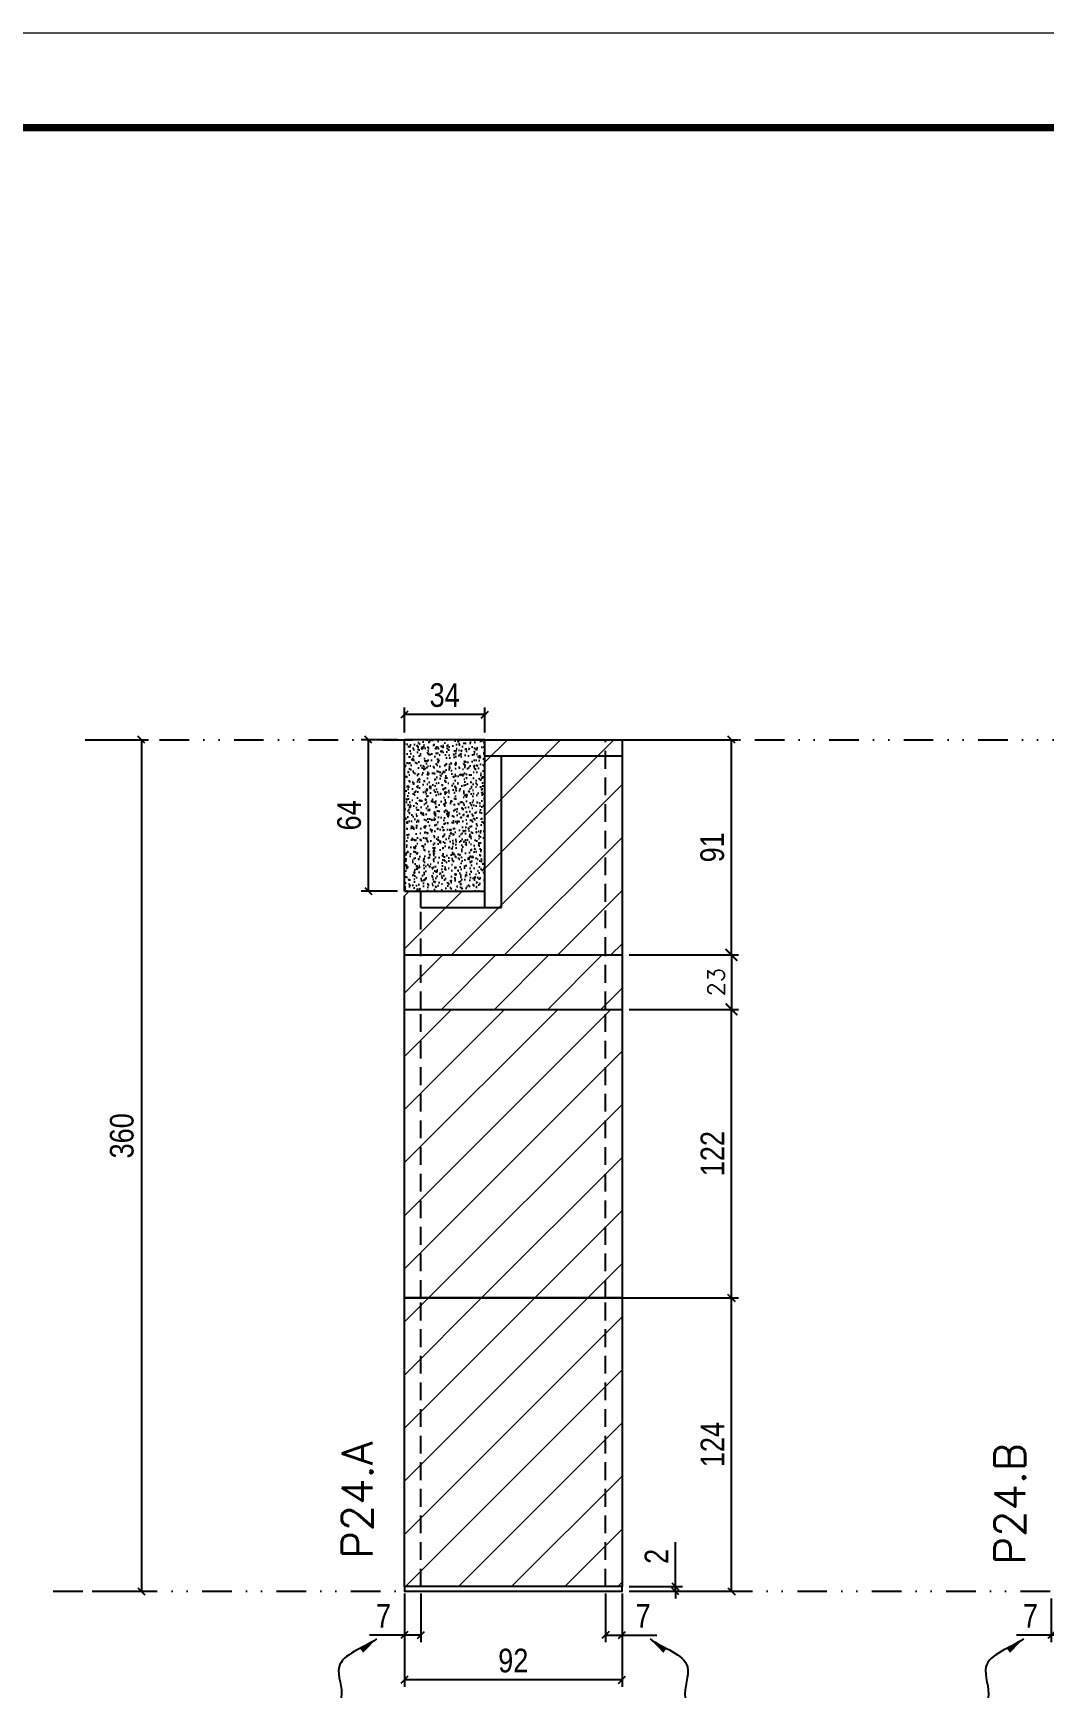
# Model space of a CAD drawing. Extents: x 2949 to 9203, y -16089 to 12527.
# Drawn here: x 8144 to 8571, y 10679 to 11378 of the extents above; entities that cross this region are included whole.
import ezdxf

# ---------------------------------------------------------------- set-up
doc = ezdxf.new("R2010")
doc.units = 0
for name, pattern in [('DASHED', [0.75, 0.5, -0.25]), ('DIVIDE2', [0.625, 0.25, -0.125, 0, -0.125, 0, -0.125]), ('HIDDEN', [0.375, 0.25, -0.125])]:
    doc.linetypes.add(name, pattern=pattern)
for name, color, linetype in [('COTA', 241, 'Continuous'), ('cotas', 4, 'Continuous'), ('Nível', 160, 'Continuous'), ('Painéis', 200, 'Continuous'), ('SARR_2.2x7', 40, 'Continuous'), ('Sarrafo de Pressão', 42, 'HIDDEN')]:
    doc.layers.add(name, color=color, linetype=linetype)
for name, color, linetype, lineweight in [('Folhas', 255, 'Continuous', 9), ('Hachura', 251, 'Continuous', 9), ('SARRAFO DE PRESSAO', 251, 'DASHED', 9), ('Texto Seção', 7, 'Continuous', 15)]:
    doc.layers.add(name, color=color, linetype=linetype, lineweight=lineweight)
doc.styles.add('COTA TECNICA', font='techl___.ttf', dxfattribs={"height": 10})
doc.styles.add('COTA TECNICA-50', font='techl___.ttf', dxfattribs={"height": 10})
doc.styles.add('REGUA-120', font='ROMANS.shx', dxfattribs={"height": 15})
doc.styles.add('ROMANS', font='romans.shx')
doc.styles.get("Standard").update_dxf_attribs({"font": 'arial.ttf'})
doc.dimstyles.new('COTA PAINEL-50', dxfattribs={"dimtxt": 10, "dimasz": 3, "dimexe": 3, "dimexo": 3, "dimgap": 3, "dimtad": 1, "dimdec": 1, "dimzin": 12, "dimdsep": 46, "dimtxsty": 'COTA TECNICA-50', "dimblk1": 'OBLIQUE', "dimblk2": 'OBLIQUE', "dimsah": 1, "dimcen": 0.9, "dimclrd": 4, "dimclre": 4, "dimclrt": 240, "dimadec": 1, "dimazin": 3, "dimtfac": 1, "dimtdec": 1, "dimtmove": 0, "dimatfit": 3, "dimfxl": 1, "dimtolj": 1, "dimtzin": 12, "dimarcsym": 0})
doc.dimstyles.new('Cota Paínel', dxfattribs={"dimtxt": 7, "dimasz": 5, "dimexe": 3, "dimexo": 3, "dimgap": 3, "dimtad": 1, "dimdec": 1, "dimzin": 12, "dimdsep": 46, "dimtxsty": 'ROMANS', "dimblk": 'ARCHTICK', "dimcen": 0, "dimclrd": 4, "dimclre": 4, "dimclrt": 1, "dimadec": 1, "dimazin": 3, "dimtfac": 1, "dimtdec": 1, "dimtmove": 0, "dimatfit": 3, "dimldrblk": 'OBLIQUE', "dimfxl": 1, "dimtolj": 1, "dimtzin": 12, "dimarcsym": 0})
doc.dimstyles.new('PAINEL', dxfattribs={"dimtxt": 10, "dimasz": 3, "dimexe": 3, "dimexo": 3, "dimgap": 3, "dimtad": 1, "dimdec": 1, "dimzin": 12, "dimdsep": 46, "dimtxsty": 'COTA TECNICA', "dimblk1": 'OBLIQUE', "dimblk2": 'OBLIQUE', "dimsah": 1, "dimcen": 0.9, "dimclrd": 4, "dimclre": 4, "dimclrt": 240, "dimadec": 1, "dimazin": 3, "dimtfac": 1, "dimtdec": 1, "dimtmove": 0, "dimatfit": 3, "dimfxl": 1, "dimtolj": 1, "dimtzin": 12, "dimarcsym": 0})
doc.dimstyles.get("Standard").update_dxf_attribs({"dimtxt": 0.18, "dimasz": 0.18, "dimexe": 0.18, "dimexo": 0.0625, "dimgap": 0.09, "dimtad": 0, "dimtih": 1, "dimtoh": 1, "dimdec": 4, "dimzin": 0, "dimdsep": 46, "dimtxsty": 'Standard', "dimcen": 0.09, "dimadec": 0, "dimazin": 0, "dimtfac": 1, "dimtdec": 4, "dimtofl": 0, "dimtmove": 0, "dimatfit": 3, "dimfxl": 1, "dimtolj": 1, "dimtzin": 0, "dimarcsym": 0})
pattern_1 = [(45, (-126071.967, -22713.47), (-11.2253202, 11.2253202), [])]

# ---------------------------------------------------------------- blocks, each defined once
blk = doc.blocks.new('9999999999')
at = {"layer": 'Folhas'}
blk.add_lwpolyline([(98138.98, 34190.21), (99623.98, 34190.21), (99623.98, 35240.21), (98138.98, 35240.21)], close=True, dxfattribs=at)
at = {"layer": 'Folhas', "color": 30, "const_width": 3}
blk.add_lwpolyline([(98213.98, 34230.21), (99583.98, 34230.21), (99583.98, 35200.21), (98213.98, 35200.21)], close=True, dxfattribs=at)
blk = doc.blocks.new('_Oblique')
at = {"color": 0, "linetype": 'ByBlock', "lineweight": -2}
blk.add_line((-0.5, -0.5), (0.5, 0.5), dxfattribs=at)
blk = doc.blocks.new('*D269')
at = {"layer": 'COTA', "color": 4, "lineweight": -2, "transparency": 16777216}
for p, q in [((8300.61, 10718.44), (8300.61, 10678.99)), ((8392.61, 10718.44), (8392.61, 10678.99)), ((8392.61, 10681.99), (8300.61, 10681.99))]:
    blk.add_line(p, q, dxfattribs=at)
at = {"layer": 'Defpoints', "color": 0, "transparency": 16777216}
for p in [(8300.61, 10721.44), (8392.61, 10721.44), (8300.61, 10681.99)]:
    blk.add_point(p, dxfattribs=at)
at = {"layer": 'COTA', "color": 4, "lineweight": -2, "transparency": 16777216, "xscale": 3, "yscale": 3, "zscale": 3, "rotation": 180}
blk.add_blockref('_Oblique', (8300.61, 10681.99), dxfattribs=at)
at = {"layer": 'COTA', "color": 4, "lineweight": -2, "transparency": 16777216, "xscale": 3, "yscale": 3, "zscale": 3}
blk.add_blockref('_Oblique', (8392.61, 10681.99), dxfattribs=at)
at = {"layer": 'COTA', "color": 240, "transparency": 16777216, "insert": (8346.61, 10690.08), "char_height": 10, "attachment_point": 5, "style": 'COTA TECNICA'}
blk.add_mtext('\\A1;92', dxfattribs=at)
blk = doc.blocks.new('*D244')
at = {"layer": 'COTA', "color": 4, "lineweight": -2, "transparency": 16777216}
for p, q in [((8581.04, 10718.44), (8581.04, 10697.93)), ((8574.04, 10716.44), (8574.04, 10697.93)), ((8574.04, 10700.93), (8559.3, 10700.93)), ((8581.04, 10700.93), (8574.04, 10700.93))]:
    blk.add_line(p, q, dxfattribs=at)
at = {"layer": 'Defpoints', "color": 0, "transparency": 16777216}
for p in [(8574.04, 10719.44), (8581.04, 10721.44), (8574.04, 10700.93)]:
    blk.add_point(p, dxfattribs=at)
at = {"layer": 'COTA', "color": 4, "lineweight": -2, "transparency": 16777216, "xscale": 3, "yscale": 3, "zscale": 3, "rotation": 180}
blk.add_blockref('_Oblique', (8574.04, 10700.93), dxfattribs=at)
at = {"layer": 'COTA', "color": 4, "lineweight": -2, "transparency": 16777216, "xscale": 3, "yscale": 3, "zscale": 3}
blk.add_blockref('_Oblique', (8581.04, 10700.93), dxfattribs=at)
at = {"layer": 'COTA', "color": 240, "transparency": 16777216, "insert": (8565.17, 10709.01), "char_height": 10, "attachment_point": 5, "style": 'COTA TECNICA-50'}
blk.add_mtext('\\A1;7', dxfattribs=at)
blk = doc.blocks.new('*D246')
at = {"layer": 'COTA', "color": 4, "lineweight": -2, "transparency": 16777216}
for p, q in [((8307.61, 10718.44), (8307.61, 10697.93)), ((8300.61, 10716.44), (8300.61, 10697.93)), ((8300.61, 10700.93), (8285.88, 10700.93)), ((8307.61, 10700.93), (8300.61, 10700.93))]:
    blk.add_line(p, q, dxfattribs=at)
at = {"layer": 'Defpoints', "color": 0, "transparency": 16777216}
for p in [(8300.61, 10719.44), (8307.61, 10721.44), (8300.61, 10700.93)]:
    blk.add_point(p, dxfattribs=at)
at = {"layer": 'COTA', "color": 4, "lineweight": -2, "transparency": 16777216, "xscale": 3, "yscale": 3, "zscale": 3, "rotation": 180}
blk.add_blockref('_Oblique', (8300.61, 10700.93), dxfattribs=at)
at = {"layer": 'COTA', "color": 4, "lineweight": -2, "transparency": 16777216, "xscale": 3, "yscale": 3, "zscale": 3}
blk.add_blockref('_Oblique', (8307.61, 10700.93), dxfattribs=at)
at = {"layer": 'COTA', "color": 240, "transparency": 16777216, "insert": (8291.74, 10709.01), "char_height": 10, "attachment_point": 5, "style": 'COTA TECNICA-50'}
blk.add_mtext('\\A1;7', dxfattribs=at)
blk = doc.blocks.new('*D247')
at = {"layer": 'COTA', "color": 4, "lineweight": -2, "transparency": 16777216}
for p, q in [((8385.61, 10718.44), (8385.61, 10697.93)), ((8392.61, 10716.44), (8392.61, 10697.93)), ((8385.61, 10700.93), (8392.61, 10700.93)), ((8392.61, 10700.93), (8407.34, 10700.93))]:
    blk.add_line(p, q, dxfattribs=at)
at = {"layer": 'Defpoints', "color": 0, "transparency": 16777216}
for p in [(8385.61, 10721.44), (8392.61, 10719.44), (8392.61, 10700.93)]:
    blk.add_point(p, dxfattribs=at)
at = {"layer": 'COTA', "color": 4, "lineweight": -2, "transparency": 16777216, "xscale": 3, "yscale": 3, "zscale": 3, "rotation": 180}
blk.add_blockref('_Oblique', (8385.61, 10700.93), dxfattribs=at)
at = {"layer": 'COTA', "color": 4, "lineweight": -2, "transparency": 16777216, "xscale": 3, "yscale": 3, "zscale": 3}
blk.add_blockref('_Oblique', (8392.61, 10700.93), dxfattribs=at)
at = {"layer": 'COTA', "color": 240, "transparency": 16777216, "insert": (8401.47, 10709.01), "char_height": 10, "attachment_point": 5, "style": 'COTA TECNICA-50'}
blk.add_mtext('\\A1;7', dxfattribs=at)
blk = doc.blocks.new('*D250')
at = {"layer": 'COTA', "color": 4, "lineweight": -2, "transparency": 16777216}
for p, q in [((8395.61, 10843.44), (8441.85, 10843.44)), ((8438.85, 10719.44), (8438.85, 10843.44)), ((8395.61, 10719.44), (8441.85, 10719.44))]:
    blk.add_line(p, q, dxfattribs=at)
at = {"layer": 'Defpoints', "color": 0, "transparency": 16777216}
for p in [(8392.61, 10843.44), (8438.85, 10843.44), (8392.61, 10719.44)]:
    blk.add_point(p, dxfattribs=at)
at = {"layer": 'COTA', "color": 4, "lineweight": -2, "transparency": 16777216, "xscale": 3, "yscale": 3, "zscale": 3}
for p, rotation in [((8438.85, 10843.44), 90), ((8438.85, 10719.44), 270)]:
    blk.add_blockref('_Oblique', p, dxfattribs=dict(at, rotation=rotation))
at = {"layer": 'COTA', "color": 240, "transparency": 16777216, "insert": (8430.77, 10781.44), "char_height": 10, "attachment_point": 5, "rotation": 90, "style": 'COTA TECNICA-50'}
blk.add_mtext('\\A1;124', dxfattribs=at)
blk = doc.blocks.new('*D251')
at = {"layer": 'COTA', "color": 4, "lineweight": -2, "transparency": 16777216}
for p, q in [((8415.13, 10721.44), (8415.13, 10740.25)), ((8395.61, 10721.44), (8418.13, 10721.44)), ((8395.61, 10719.44), (8418.13, 10719.44)), ((8415.13, 10719.44), (8415.13, 10721.44)), ((8415.13, 10719.44), (8415.13, 10716.44))]:
    blk.add_line(p, q, dxfattribs=at)
at = {"layer": 'Defpoints', "color": 0, "transparency": 16777216}
for p in [(8392.61, 10721.44), (8392.61, 10719.44), (8415.13, 10719.44)]:
    blk.add_point(p, dxfattribs=at)
at = {"layer": 'COTA', "color": 4, "lineweight": -2, "transparency": 16777216, "xscale": 3, "yscale": 3, "zscale": 3}
for p, rotation in [((8415.13, 10721.44), 270), ((8415.13, 10719.44), 90)]:
    blk.add_blockref('_Oblique', p, dxfattribs=dict(at, rotation=rotation))
at = {"layer": 'COTA', "color": 240, "transparency": 16777216, "insert": (8407.13, 10734.19), "char_height": 10, "attachment_point": 5, "rotation": 90, "style": 'COTA TECNICA-50'}
blk.add_mtext('\\A1;2', dxfattribs=at)
blk = doc.blocks.new('*D275')
at = {"layer": 'cotas', "color": 4, "linetype": 'ByBlock', "lineweight": -2, "transparency": 16777216}
for p, q in [((8168.69, 11079.44), (8192.41, 11079.44)), ((8189.41, 11079.44), (8189.41, 10719.44)), ((8168.69, 10719.44), (8192.41, 10719.44))]:
    blk.add_line(p, q, dxfattribs=at)
at = {"layer": 'Defpoints', "color": 0, "linetype": 'ByBlock', "transparency": 16777216}
for p in [(8165.69, 11079.44), (8165.69, 10719.44), (8189.41, 10719.44)]:
    blk.add_point(p, dxfattribs=at)
at = {"layer": 'cotas', "color": 4, "linetype": 'ByBlock', "lineweight": -2, "transparency": 16777216, "xscale": 3, "yscale": 3, "zscale": 3}
for p, rotation in [((8189.41, 11079.44), 90), ((8189.41, 10719.44), 270)]:
    blk.add_blockref('_Oblique', p, dxfattribs=dict(at, rotation=rotation))
at = {"layer": 'cotas', "color": 240, "linetype": 'ByBlock', "transparency": 16777216, "insert": (8181.19, 10911.97), "char_height": 10, "attachment_point": 5, "rotation": 90, "style": 'COTA TECNICA'}
blk.add_mtext('\\A1;360', dxfattribs=at)
blk = doc.blocks.new('*D276')
at = {"layer": 'COTA', "color": 4, "linetype": 'ByBlock', "lineweight": -2, "transparency": 16777216}
for p, q in [((8297.61, 11079.44), (8282.39, 11079.44)), ((8285.39, 11015.44), (8285.39, 11079.44)), ((8297.61, 11015.44), (8282.39, 11015.44))]:
    blk.add_line(p, q, dxfattribs=at)
at = {"layer": 'Defpoints', "color": 0, "linetype": 'ByBlock', "transparency": 16777216}
for p in [(8285.39, 11079.44), (8300.61, 11079.44), (8300.61, 11015.44)]:
    blk.add_point(p, dxfattribs=at)
at = {"layer": 'COTA', "color": 4, "linetype": 'ByBlock', "lineweight": -2, "transparency": 16777216, "xscale": 3, "yscale": 3, "zscale": 3}
for p, rotation in [((8285.39, 11079.44), 90), ((8285.39, 11015.44), 270)]:
    blk.add_blockref('_Oblique', p, dxfattribs=dict(at, rotation=rotation))
at = {"layer": 'COTA', "color": 240, "linetype": 'ByBlock', "transparency": 16777216, "insert": (8277.28, 11047.44), "char_height": 10, "attachment_point": 5, "rotation": 90, "style": 'COTA TECNICA'}
blk.add_mtext('\\A1;64', dxfattribs=at)
blk = doc.blocks.new('*D277')
at = {"layer": 'COTA', "color": 4, "linetype": 'ByBlock', "lineweight": -2, "transparency": 16777216}
for p, q in [((8300.61, 11082.44), (8300.61, 11093.03)), ((8334.61, 11090.03), (8300.61, 11090.03)), ((8334.61, 11082.44), (8334.61, 11093.03))]:
    blk.add_line(p, q, dxfattribs=at)
at = {"layer": 'Defpoints', "color": 0, "linetype": 'ByBlock', "transparency": 16777216}
for p in [(8300.61, 11090.03), (8300.61, 11079.44), (8334.61, 11079.44)]:
    blk.add_point(p, dxfattribs=at)
at = {"layer": 'COTA', "color": 4, "linetype": 'ByBlock', "lineweight": -2, "transparency": 16777216, "xscale": 3, "yscale": 3, "zscale": 3, "rotation": 180}
blk.add_blockref('_Oblique', (8300.61, 11090.03), dxfattribs=at)
at = {"layer": 'COTA', "color": 4, "linetype": 'ByBlock', "lineweight": -2, "transparency": 16777216, "xscale": 3, "yscale": 3, "zscale": 3}
blk.add_blockref('_Oblique', (8334.61, 11090.03), dxfattribs=at)
at = {"layer": 'COTA', "color": 240, "linetype": 'ByBlock', "transparency": 16777216, "insert": (8317.61, 11098.25), "char_height": 10, "attachment_point": 5, "style": 'COTA TECNICA'}
blk.add_mtext('\\A1;34', dxfattribs=at)
blk = doc.blocks.new('*D252')
at = {"layer": 'COTA', "color": 4, "linetype": 'ByBlock', "lineweight": -2, "transparency": 16777216}
for p, q in [((8395.61, 11079.44), (8441.85, 11079.44)), ((8438.85, 10988.44), (8438.85, 11079.44)), ((8395.61, 10988.44), (8441.85, 10988.44))]:
    blk.add_line(p, q, dxfattribs=at)
at = {"layer": 'Defpoints', "color": 0, "linetype": 'ByBlock', "transparency": 16777216}
for p in [(8392.61, 11079.44), (8438.85, 11079.44), (8392.61, 10988.44)]:
    blk.add_point(p, dxfattribs=at)
at = {"layer": 'COTA', "color": 4, "linetype": 'ByBlock', "lineweight": -2, "transparency": 16777216, "xscale": 3, "yscale": 3, "zscale": 3}
for p, rotation in [((8438.85, 11079.44), 90), ((8438.85, 10988.44), 270)]:
    blk.add_blockref('_Oblique', p, dxfattribs=dict(at, rotation=rotation))
at = {"layer": 'COTA', "color": 240, "linetype": 'ByBlock', "transparency": 16777216, "insert": (8430.76, 11033.94), "char_height": 10, "attachment_point": 5, "rotation": 90, "style": 'COTA TECNICA'}
blk.add_mtext('\\A1;91', dxfattribs=at)
blk = doc.blocks.new('*D278')
at = {"layer": 'COTA', "color": 4, "linetype": 'ByBlock', "lineweight": -2, "transparency": 16777216}
for p, q in [((8395.61, 10965.44), (8441.85, 10965.44)), ((8438.85, 10843.44), (8438.85, 10965.44)), ((8303.61, 10843.44), (8441.85, 10843.44))]:
    blk.add_line(p, q, dxfattribs=at)
at = {"layer": 'Defpoints', "color": 0, "linetype": 'ByBlock', "transparency": 16777216}
for p in [(8392.61, 10965.44), (8438.85, 10965.44), (8300.61, 10843.44)]:
    blk.add_point(p, dxfattribs=at)
at = {"layer": 'COTA', "color": 4, "linetype": 'ByBlock', "lineweight": -2, "transparency": 16777216, "xscale": 3, "yscale": 3, "zscale": 3}
for p, rotation in [((8438.85, 10965.44), 90), ((8438.85, 10843.44), 270)]:
    blk.add_blockref('_Oblique', p, dxfattribs=dict(at, rotation=rotation))
at = {"layer": 'COTA', "color": 240, "linetype": 'ByBlock', "transparency": 16777216, "insert": (8430.79, 10904.44), "char_height": 10, "attachment_point": 5, "rotation": 90, "style": 'COTA TECNICA'}
blk.add_mtext('\\A1;122', dxfattribs=at)
blk = doc.blocks.new('_ArchTick')
at = {"color": 0, "linetype": 'ByBlock', "const_width": 0.15}
blk.add_lwpolyline([(-0.5, -0.5), (0.5, 0.5)], dxfattribs=at)
blk = doc.blocks.new('*D272')
at = {"layer": 'COTA', "color": 4, "lineweight": -2, "transparency": 16777216}
for p, q in [((8395.61, 10988.44), (8441.85, 10988.44)), ((8438.85, 10988.44), (8438.85, 10965.44)), ((8395.61, 10965.44), (8441.85, 10965.44))]:
    blk.add_line(p, q, dxfattribs=at)
at = {"layer": 'Defpoints', "color": 0, "transparency": 16777216}
for p in [(8392.61, 10988.44), (8392.61, 10965.44), (8438.85, 10965.44)]:
    blk.add_point(p, dxfattribs=at)
at = {"layer": 'COTA', "color": 4, "lineweight": -2, "transparency": 16777216, "xscale": 5, "yscale": 5, "zscale": 5}
for p, rotation in [((8438.85, 10988.44), 90), ((8438.85, 10965.44), 270)]:
    blk.add_blockref('_ArchTick', p, dxfattribs=dict(at, rotation=rotation))
at = {"layer": 'COTA', "color": 1, "transparency": 16777216, "insert": (8432.35, 10976.94), "char_height": 7, "attachment_point": 5, "rotation": 90, "style": 'ROMANS'}
blk.add_mtext('\\A1;23', dxfattribs=at)

msp = doc.modelspace()

# ---------------------------------------------------------------- hatches: boundary and pattern name
at = {"layer": 'COTA', "linetype": 'ByBlock'}
h = msp.add_hatch(dxfattribs=at)
h.set_pattern_fill('AR-CONC', color=256, scale=0.03)
h.set_pattern_definition([(50, (-122888.4665, -20433.3203), (5.46554007, -0.47817257), [0.5715, -6.2865]), (355, (-122888.4665, -20433.3203), (-1.05730264, 5.73170536), [0.4572, -5.02921753]), (100.4514447, (-122888.011, -20433.36), (4.40823741, 5.25353256), [0.48570026, -5.34270734]), (46.1842, (-122888.4665, -20431.796), (8.13237123, -1.26126984), [0.85725, -9.42975]), (96.6355576, (-122887.789, -20431.9014), (7.122124, 7.42278374), [0.7285507, -8.01406824]), (351.184151, (-122888.4665, -20431.796), (7.122124, 7.42278374), [0.685799, -7.54379196]), (21, (-122887.7045, -20432.1773), (4.54843174, -3.06795595), [0.5715, -6.2865]), (326, (-122887.7045, -20432.1773), (1.85406085, 5.52563898), [0.4572, -5.0292]), (71.451445, (-122887.3255, -20432.433), (6.40249258, 2.45768307), [0.48570026, -5.34269813]), (37.5, (-122888.4665, -20433.3203), (0.092658098, 2.536651166), [0, -4.96824, 0, -5.1054, 0, -5.04825]), (7.5, (-122888.4665, -20433.3203), (2.004589875, 3.005417245), [0, -2.91084, 0, -4.85394, 0, -1.92405]), (327.5, (-122890.1658, -20433.3203), (4.067717855, -0.17186232), [0, -1.905, 0, -5.9436, 0, -7.8867]), (317.5, (-122890.9278, -20433.3203), (4.44387544, 0.76279473), [0, -2.4765, 0, -3.94716, 0, -5.6007])])
h.paths.add_polyline_path([(8334.61, 11079.44), (8300.61, 11079.44), (8300.61, 11015.44), (8334.61, 11015.44)])
at = {"layer": 'Hachura', "linetype": 'ByBlock'}
h = msp.add_hatch(dxfattribs=at)
h.set_pattern_fill('ANSI31', color=256, scale=5)
h.set_pattern_definition([(45, (-126071.967, -22690.47), (-11.2253202, 11.2253202), [])])
h.paths.add_polyline_path([(8392.61, 11079.44), (8334.61, 11079.44), (8334.61, 11015.44), (8300.61, 11015.44), (8300.61, 10988.44), (8392.61, 10988.44)])
at = {"layer": 'Hachura'}
h = msp.add_hatch(dxfattribs=at)
h.set_pattern_fill('ANSI31', color=256, scale=5)
h.paths.add_polyline_path([(8300.61, 10988.44), (8300.61, 10965.44), (8392.61, 10965.44), (8392.61, 10988.44)])
at = {"layer": 'Hachura', "linetype": 'ByBlock'}
h = msp.add_hatch(dxfattribs=at)
h.set_pattern_fill('ANSI31', color=256, scale=5)
h.set_pattern_definition(pattern_1)
h.paths.add_polyline_path([(8392.61, 10965.44), (8300.61, 10965.44), (8300.61, 10843.44), (8392.61, 10843.44)])
h = msp.add_hatch(dxfattribs=at)
h.set_pattern_fill('ANSI31', color=256, scale=5)
h.set_pattern_definition(pattern_1)
h.paths.add_polyline_path([(8300.61, 10843.44), (8300.61, 10721.44), (8392.61, 10721.44), (8392.61, 10843.44)])

# ---------------------------------------------------------------- linework, layer by layer
at = {"layer": 'COTA', "linetype": 'ByBlock'}
for p in [(8334.61, 11079.44), (8300.61, 11015.44)]:
    msp.add_line(p, (8300.61, 11079.44), dxfattribs=at)
at = {"layer": 'Nível', "color": 4, "linetype": 'DIVIDE2', "ltscale": 50}
for p, q in [((8165.69, 11079.44), (9176.03, 11079.44)), ((8152.19, 10719.44), (9162.53, 10719.44))]:
    msp.add_line(p, q, dxfattribs=at)
at = {"layer": 'Painéis'}
for p, q in [((8334.61, 11015.44), (8334.61, 11079.44)), ((8334.61, 11079.44), (8392.61, 11079.44)), ((8392.61, 11079.44), (8392.61, 10721.44)), ((8300.61, 11015.44), (8334.61, 11015.44)), ((8300.61, 10721.44), (8300.61, 11013.43)), ((8300.61, 10988.44), (8392.61, 10988.44)), ((8300.61, 10965.44), (8392.61, 10965.44)), ((8300.61, 10843.44), (8392.61, 10843.44)), ((8392.61, 10843.44), (8300.61, 10843.44)), ((8392.61, 10721.44), (8300.61, 10721.44))]:
    msp.add_line(p, q, dxfattribs=at)
msp.add_lwpolyline([(8392.61, 10721.44), (8300.61, 10721.44), (8300.61, 10719.44), (8392.61, 10719.44)], close=True, dxfattribs=at)
at = {"layer": 'SARR_2.2x7'}
for p, q in [((8392.61, 11072.44), (8334.61, 11072.44)), ((8341.61, 11008.44), (8341.61, 11072.44)), ((8334.61, 11008.44), (8334.61, 11015.44)), ((8307.61, 11008.44), (8341.61, 11008.44))]:
    msp.add_line(p, q, dxfattribs=at)
at = {"layer": 'Sarrafo de Pressão', "ltscale": 30}
for p, q in [((8385.61, 10988.44), (8385.61, 11079.44)), ((8307.61, 11008.44), (8307.61, 11015.44)), ((8307.61, 10965.44), (8307.61, 11008.44)), ((8385.61, 10965.44), (8385.61, 10988.44)), ((8307.61, 10843.44), (8307.61, 10965.44)), ((8385.61, 10843.44), (8385.61, 10965.44)), ((8307.61, 10721.44), (8307.61, 10843.44)), ((8385.61, 10721.44), (8385.61, 10843.44))]:
    msp.add_line(p, q, dxfattribs=at)

# ---------------------------------------------------------------- block references
at = {"layer": 'SARRAFO DE PRESSAO', "color": 6, "linetype": 'ByBlock'}
msp.add_blockref('9999999999', (-90421.44, -23862.05), dxfattribs=at)

# ---------------------------------------------------------------- texts
at = {"layer": 'Texto Seção', "style": 'REGUA-120'}
for s, p in [('P24.A', (8287.16, 10733.12)), ('P24.B', (8563.02, 10730.7))]:
    msp.add_text(s, height=13, rotation=90, dxfattribs=at).set_placement(p)

# ---------------------------------------------------------------- dimensions: what is measured, and where the dimension line sits
at = {"layer": 'COTA', "linetype": 'ByBlock'}
dim = msp.add_linear_dim(base=(8300.61, 11090.03), p1=(8334.61, 11079.44), p2=(8300.61, 11079.44), angle=180, dimstyle='PAINEL', override={"dimtmove": 1}, dxfattribs=at)
dim.commit()
dim.dimension.update_dxf_attribs({"geometry": '*D277', "text_midpoint": (8317.61, 11098.25)})
for base, p1, p2, picture, middle in [((8285.39, 11079.44), (8300.61, 11015.44), (8300.61, 11079.44), '*D276', (8277.28, 11047.44)), ((8438.85, 11079.44), (8392.61, 10988.44), (8392.61, 11079.44), '*D252', (8430.76, 11033.94)), ((8438.85, 10965.44), (8300.61, 10843.44), (8392.61, 10965.44), '*D278', (8430.79, 10904.44))]:
    dim = msp.add_linear_dim(base=base, p1=p1, p2=p2, angle=90, dimstyle='PAINEL', dxfattribs=at)
    dim.commit()
    dim.dimension.update_dxf_attribs({"geometry": picture, "text_midpoint": middle})
at = {"layer": 'COTA'}
for base, p1, p2, angle, dimstyle, picture, middle in [((8438.85, 10965.44), (8392.61, 10988.44), (8392.61, 10965.44), 90, 'Cota Paínel', '*D272', (8432.35, 10976.94)), ((8438.85, 10843.44), (8392.61, 10719.44), (8392.61, 10843.44), 90, 'COTA PAINEL-50', '*D250', (8430.77, 10781.44)), ((8300.61, 10700.93), (8307.61, 10721.44), (8300.61, 10719.44), 180, 'COTA PAINEL-50', '*D246', (8291.74, 10709.01)), ((8574.04, 10700.93), (8581.04, 10721.44), (8574.04, 10719.44), 180, 'COTA PAINEL-50', '*D244', (8565.17, 10709.01))]:
    dim = msp.add_linear_dim(base=base, p1=p1, p2=p2, angle=angle, dimstyle=dimstyle, dxfattribs=at)
    dim.commit()
    dim.dimension.update_dxf_attribs({"geometry": picture, "text_midpoint": middle})
dim = msp.add_linear_dim(base=(8415.13, 10719.44), p1=(8392.61, 10721.44), p2=(8392.61, 10719.44), angle=90, dimstyle='COTA PAINEL-50', dxfattribs=at)
dim.commit()
dim.dimension.update_dxf_attribs({"geometry": '*D251', "text_midpoint": (8415.13, 10734.19), "dimtype": 160})
dim = msp.add_linear_dim(base=(8300.61, 10681.99), p1=(8392.61, 10721.44), p2=(8300.61, 10721.44), angle=180, dimstyle='PAINEL', override={"dimarcsym": 2}, dxfattribs=at)
dim.commit()
dim.dimension.update_dxf_attribs({"geometry": '*D269', "text_midpoint": (8346.61, 10690.08)})
dim = msp.add_linear_dim(base=(8392.61, 10700.93), p1=(8385.61, 10721.44), p2=(8392.61, 10719.44), dimstyle='COTA PAINEL-50', dxfattribs=at)
dim.commit()
dim.dimension.update_dxf_attribs({"geometry": '*D247', "text_midpoint": (8401.47, 10709.01)})
at = {"layer": 'cotas', "linetype": 'ByBlock'}
dim = msp.add_linear_dim(base=(8189.41, 10719.44), p1=(8165.69, 11079.44), p2=(8165.69, 10719.44), angle=90, dimstyle='PAINEL', dxfattribs=at)
dim.commit()
dim.dimension.update_dxf_attribs({"geometry": '*D275', "text_midpoint": (8189.41, 10911.97), "dimtype": 160})

# ---------------------------------------------------------------- leaders
at = {"layer": 'COTA', "path_type": 1}
for points in [[(8288.78, 10699.26), (8272.99, 10687.43), (8273.92, 10674.42), (8268.36, 10664.64)], [(8404.44, 10699.26), (8420.22, 10687.43), (8419.3, 10674.42), (8424.85, 10664.64)], [(8562.21, 10699.26), (8546.42, 10687.43), (8547.35, 10674.42), (8541.79, 10664.64)]]:
    msp.add_leader(points, dimstyle='Standard', override={"dimasz": 8}, dxfattribs=at)

doc.saveas('drawing.dxf')
